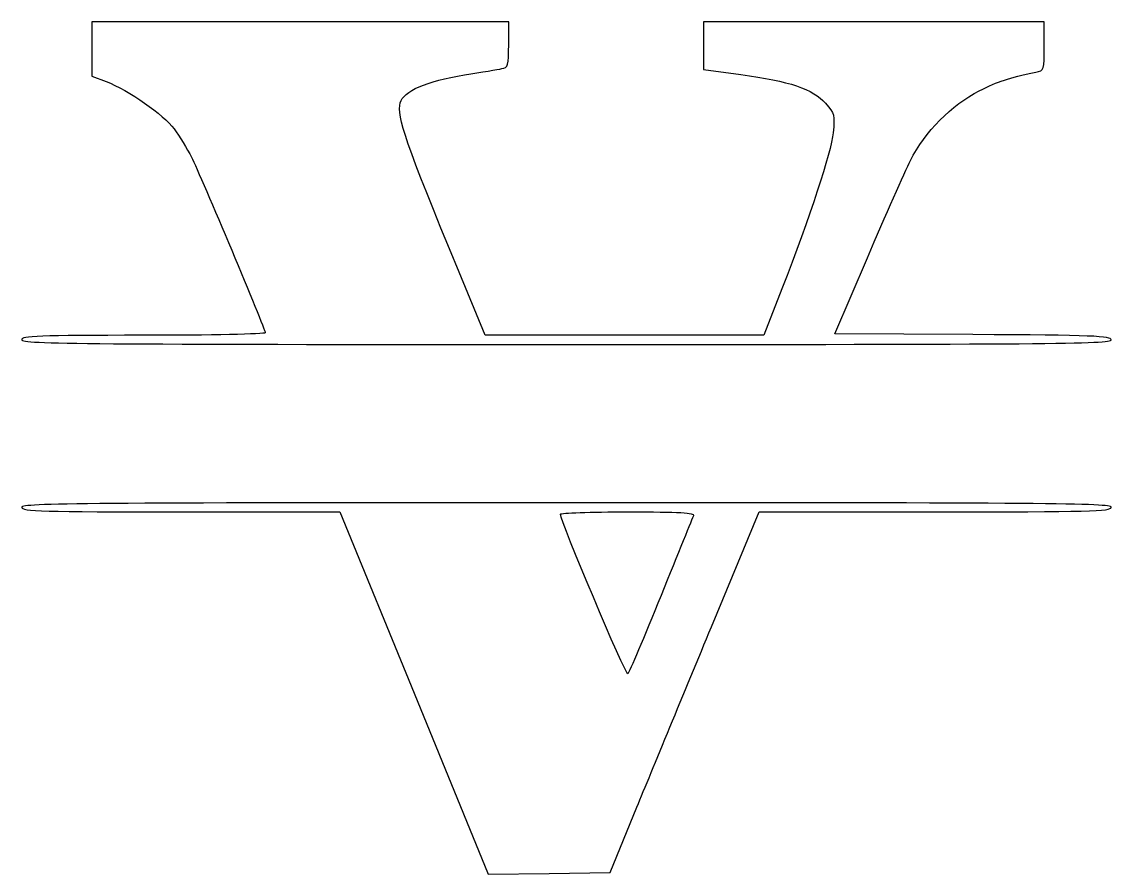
# Model space of a CAD drawing. Header units: centimetres. Extents: x -4.92 to 4.55, y -3.29 to 4.12.
import ezdxf

# ---------------------------------------------------------------- set-up
doc = ezdxf.new("R2010")
doc.units = ezdxf.units.CM
doc.header["$MEASUREMENT"] = 0
doc.layers.add('Layer 1', color=7, linetype='Continuous')

msp = doc.modelspace()

# ---------------------------------------------------------------- linework, layer by layer
at = {"layer": 'Layer 1'}
for points, knots in [([(-4.92002, 1.35184), (-4.92002, 1.38646), (-4.78479, 1.39153), (-3.86169, 1.39153), (-3.86169, 1.39153), (-3.27961, 1.39153), (-2.80336, 1.40152), (-2.80336, 1.41372), (-2.80336, 1.41372), (-2.80336, 1.44716), (-3.36695, 2.78733), (-3.44495, 2.93934), (-3.44495, 2.93934), (-3.48228, 3.0121), (-3.55012, 3.12278), (-3.59571, 3.1853), (-3.59571, 3.1853), (-3.68665, 3.31002), (-3.99236, 3.52298), (-4.18734, 3.59745), (-4.18734, 3.59745), (-4.18734, 3.59745), (-4.31149, 3.64486), (-4.31149, 3.64486), (-4.31149, 3.64486), (-4.31149, 3.64486), (-4.31149, 3.8808), (-4.31149, 3.8808), (-4.31149, 3.8808), (-4.31149, 3.8808), (-4.31149, 4.11674), (-4.31149, 4.11674), (-4.31149, 4.11674), (-4.31149, 4.11674), (-2.49909, 4.11674), (-2.49909, 4.11674), (-2.49909, 4.11674), (-2.49909, 4.11674), (-0.68669, 4.11674), (-0.68669, 4.11674), (-0.68669, 4.11674), (-0.68669, 4.11674), (-0.68669, 3.91881), (-0.68669, 3.91881), (-0.68669, 3.91881), (-0.68669, 3.73453), (-0.6908, 3.7201), (-0.74622, 3.70958), (-0.74622, 3.70958), (-0.77896, 3.70336), (-0.92481, 3.6788), (-1.07033, 3.655), (-1.07033, 3.655), (-1.40457, 3.60032), (-1.60365, 3.51391), (-1.62911, 3.41247), (-1.62911, 3.41247), (-1.66034, 3.28802), (-1.58521, 3.07165), (-1.118, 1.94056), (-1.118, 1.94056), (-1.118, 1.94056), (-0.89123, 1.39155), (-0.89123, 1.39155), (-0.89123, 1.39155), (-0.89123, 1.39155), (0.31982, 1.39155), (0.31982, 1.39155), (0.31982, 1.39155), (0.31982, 1.39155), (1.53087, 1.39155), (1.53087, 1.39155), (1.53087, 1.39155), (1.53087, 1.39155), (1.68874, 1.7953), (1.68874, 1.7953), (1.68874, 1.7953), (1.93396, 2.42245), (2.11577, 2.97662), (2.13417, 3.15299), (2.13417, 3.15299), (2.15017, 3.30637), (2.14712, 3.31803), (2.06741, 3.40882), (2.06741, 3.40882), (1.95891, 3.53239), (1.75388, 3.60182), (1.33085, 3.65823), (1.33085, 3.65823), (1.33085, 3.65823), (1.00666, 3.70146), (1.00666, 3.70146), (1.00666, 3.70146), (1.00666, 3.70146), (1.00666, 3.90911), (1.00666, 3.90911), (1.00666, 3.90911), (1.00666, 3.90911), (1.00666, 4.11676), (1.00666, 4.11676), (1.00666, 4.11676), (1.00666, 4.11676), (2.48833, 4.11676), (2.48833, 4.11676), (2.48833, 4.11676), (2.48833, 4.11676), (3.97, 4.11676), (3.97, 4.11676), (3.97, 4.11676), (3.97, 4.11676), (3.97, 3.9056), (3.97, 3.9056), (3.97, 3.9056), (3.97, 3.69658), (3.96926, 3.69428), (3.89724, 3.67918), (3.89724, 3.67918), (3.65213, 3.62777), (3.57486, 3.60228), (3.40493, 3.51674), (3.40493, 3.51674), (3.1627, 3.39481), (2.93092, 3.16007), (2.80709, 2.91126), (2.80709, 2.91126), (2.75685, 2.81031), (2.58797, 2.43005), (2.43182, 2.06625), (2.43182, 2.06625), (2.43182, 2.06625), (2.1479, 1.40479), (2.1479, 1.40479), (2.1479, 1.40479), (2.1479, 1.40479), (3.35, 1.39791), (3.35, 1.39791), (3.35, 1.39791), (4.39419, 1.39193), (4.5521, 1.38585), (4.5521, 1.35161), (4.5521, 1.35161), (4.5521, 1.31684), (3.99398, 1.31219), (-0.18394, 1.31219), (-0.18394, 1.31219), (-4.37612, 1.31219), (-4.91998, 1.31675), (-4.91998, 1.35188), (-4.91998, 1.35188), (-4.91998, 1.35188), (-4.92002, 1.35184), (-4.92002, 1.35184)], [0, 0, 0, 0, 0.025641, 0.025641, 0.025641, 0.025641, 0.0512821, 0.0512821, 0.0512821, 0.0512821, 0.0769231, 0.0769231, 0.0769231, 0.0769231, 0.1025641, 0.1025641, 0.1025641, 0.1025641, 0.1282051, 0.1282051, 0.1282051, 0.1282051, 0.1538462, 0.1538462, 0.1538462, 0.1538462, 0.1794872, 0.1794872, 0.1794872, 0.1794872, 0.2051282, 0.2051282, 0.2051282, 0.2051282, 0.2307692, 0.2307692, 0.2307692, 0.2307692, 0.2564103, 0.2564103, 0.2564103, 0.2564103, 0.2820513, 0.2820513, 0.2820513, 0.2820513, 0.3076923, 0.3076923, 0.3076923, 0.3076923, 0.3333333, 0.3333333, 0.3333333, 0.3333333, 0.3589744, 0.3589744, 0.3589744, 0.3589744, 0.3846154, 0.3846154, 0.3846154, 0.3846154, 0.4102564, 0.4102564, 0.4102564, 0.4102564, 0.4358974, 0.4358974, 0.4358974, 0.4358974, 0.4615385, 0.4615385, 0.4615385, 0.4615385, 0.4871795, 0.4871795, 0.4871795, 0.4871795, 0.5128205, 0.5128205, 0.5128205, 0.5128205, 0.5384615, 0.5384615, 0.5384615, 0.5384615, 0.5641026, 0.5641026, 0.5641026, 0.5641026, 0.5897436, 0.5897436, 0.5897436, 0.5897436, 0.6153846, 0.6153846, 0.6153846, 0.6153846, 0.6410256, 0.6410256, 0.6410256, 0.6410256, 0.6666667, 0.6666667, 0.6666667, 0.6666667, 0.6923077, 0.6923077, 0.6923077, 0.6923077, 0.7179487, 0.7179487, 0.7179487, 0.7179487, 0.7435897, 0.7435897, 0.7435897, 0.7435897, 0.7692308, 0.7692308, 0.7692308, 0.7692308, 0.7948718, 0.7948718, 0.7948718, 0.7948718, 0.8205128, 0.8205128, 0.8205128, 0.8205128, 0.8461538, 0.8461538, 0.8461538, 0.8461538, 0.8717949, 0.8717949, 0.8717949, 0.8717949, 0.8974359, 0.8974359, 0.8974359, 0.8974359, 0.9230769, 0.9230769, 0.9230769, 0.9230769, 0.9487179, 0.9487179, 0.9487179, 0.9487179, 1, 1, 1, 1]), ([(-1.50934, -1.71786), (-1.50934, -1.71786), (-2.15467, -0.14305), (-2.15467, -0.14305), (-2.15467, -0.14305), (-2.15467, -0.14305), (-3.53735, -0.14305), (-3.53735, -0.14305), (-3.53735, -0.14305), (-4.74876, -0.14305), (-4.92003, -0.13813), (-4.92003, -0.10336), (-4.92003, -0.10336), (-4.92003, -0.06823), (-4.37616, -0.06367), (-0.18399, -0.06367), (-0.18399, -0.06367), (4.00819, -0.06367), (4.55205, -0.06823), (4.55205, -0.10336), (4.55205, -0.10336), (4.55205, -0.13818), (4.36433, -0.14305), (3.02134, -0.14305), (3.02134, -0.14305), (3.02134, -0.14305), (1.49063, -0.14305), (1.49063, -0.14305), (1.49063, -0.14305), (1.49063, -0.14305), (1.07643, -1.14185), (1.07643, -1.14185), (1.07643, -1.14185), (0.84862, -1.69119), (0.55697, -2.39664), (0.42832, -2.70951), (0.42832, -2.70951), (0.42832, -2.70951), (0.19441, -3.27836), (0.19441, -3.27836), (0.19441, -3.27836), (0.19441, -3.27836), (-0.33481, -3.28551), (-0.33481, -3.28551), (-0.33481, -3.28551), (-0.33481, -3.28551), (-0.86403, -3.29266), (-0.86403, -3.29266), (-0.86403, -3.29266), (-0.86403, -3.29266), (-1.50936, -1.71785), (-1.50936, -1.71785), (-1.50936, -1.71785), (-1.50936, -1.71785), (-1.50934, -1.71786), (-1.50934, -1.71786)], [0, 0, 0, 0, 0.0666667, 0.0666667, 0.0666667, 0.0666667, 0.1333333, 0.1333333, 0.1333333, 0.1333333, 0.2, 0.2, 0.2, 0.2, 0.2666667, 0.2666667, 0.2666667, 0.2666667, 0.3333333, 0.3333333, 0.3333333, 0.3333333, 0.4, 0.4, 0.4, 0.4, 0.4666667, 0.4666667, 0.4666667, 0.4666667, 0.5333333, 0.5333333, 0.5333333, 0.5333333, 0.6, 0.6, 0.6, 0.6, 0.6666667, 0.6666667, 0.6666667, 0.6666667, 0.7333333, 0.7333333, 0.7333333, 0.7333333, 0.8, 0.8, 0.8, 0.8, 0.8666667, 0.8666667, 0.8666667, 0.8666667, 1, 1, 1, 1]), ([(0.63816, -0.87014), (0.78562, -0.50662), (0.91227, -0.19432), (0.91961, -0.17613), (0.91961, -0.17613), (0.93004, -0.15027), (0.80543, -0.14306), (0.34803, -0.14306), (0.34803, -0.14306), (0.02633, -0.14306), (-0.23694, -0.15199), (-0.237, -0.1629), (-0.237, -0.1629), (-0.23734, -0.22034), (0.33232, -1.56882), (0.34962, -1.55152), (0.34962, -1.55152), (0.36086, -1.54028), (0.49071, -1.23366), (0.63817, -0.87014), (0.63817, -0.87014), (0.63817, -0.87014), (0.63816, -0.87014), (0.63816, -0.87014)], [0, 0, 0, 0, 0.1428571, 0.1428571, 0.1428571, 0.1428571, 0.2857143, 0.2857143, 0.2857143, 0.2857143, 0.4285714, 0.4285714, 0.4285714, 0.4285714, 0.5714286, 0.5714286, 0.5714286, 0.5714286, 0.7142857, 0.7142857, 0.7142857, 0.7142857, 1, 1, 1, 1])]:
    msp.add_open_spline(points, degree=3, knots=knots, dxfattribs=at)

doc.saveas('drawing.dxf')
